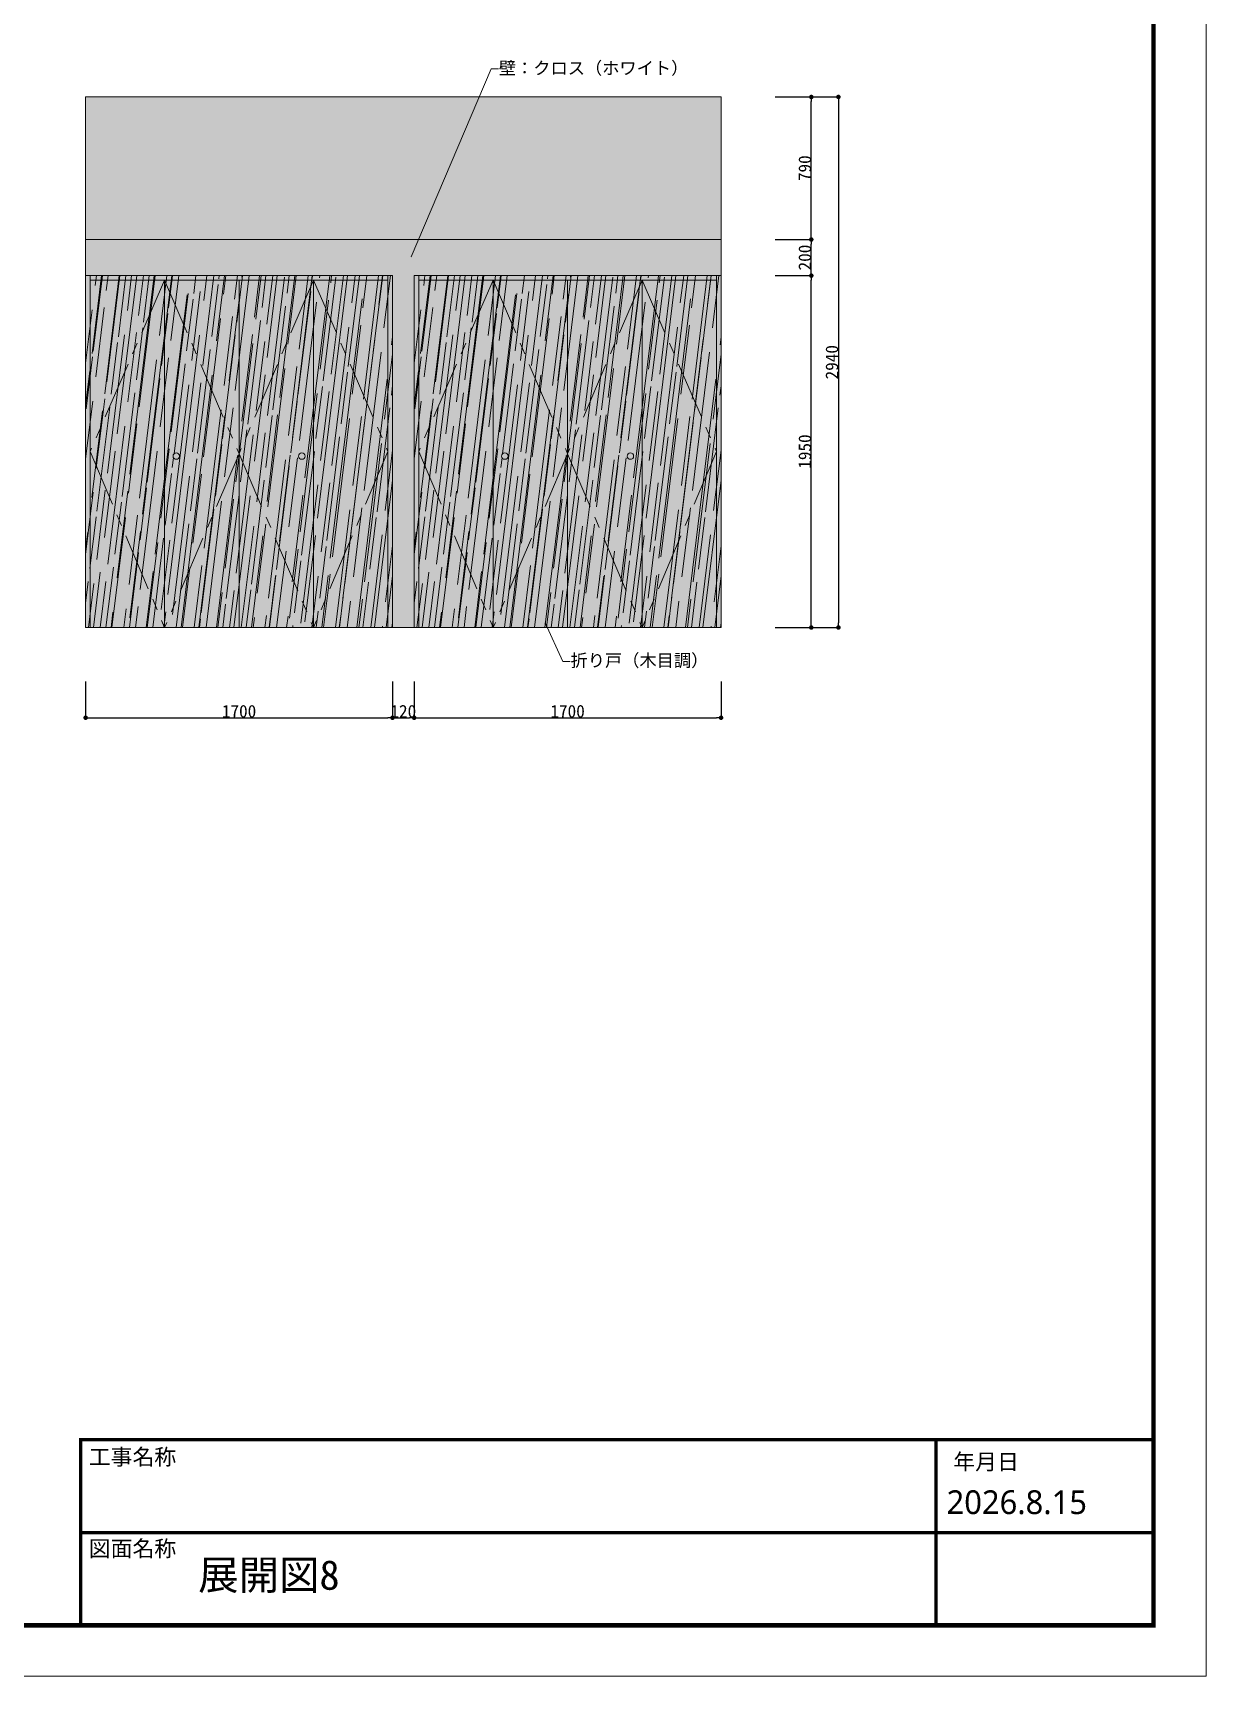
# Model space of a CAD drawing. Header units: millimetres. Extents: x 0 to 21037, y -32678 to 14850.
# Drawn here: x 14501 to 21000, y -32678 to -23572 of the extents above; entities that cross this region are included whole.
import ezdxf
from ezdxf import colors
from ezdxf.entities.mleader import LeaderData, LeaderLine
from ezdxf.math import Vec2, Vec3

# ---------------------------------------------------------------- set-up
doc = ezdxf.new("R2010")
doc.units = ezdxf.units.MM
doc.linetypes.add('CENTER', pattern=[50.8, 31.75, -6.35, 6.35, -6.35])
doc.layers.get('0').update_dxf_attribs({"lineweight": 0})
for name, color, linetype, lineweight in [('002寸法', 7, 'Continuous', 0), ('01用紙枠', 7, 'Continuous', 5), ('展開', 7, 'Continuous', 9), ('展開建具用', 250, 'Continuous', 9)]:
    doc.layers.add(name, color=color, linetype=linetype, lineweight=lineweight)
doc.layers.add('文字', color=7, linetype='Continuous')
doc.styles.get("Standard").update_dxf_attribs({"font": 'MS Mincho.ttf'})
doc.styles.add('メイリオ', font='')
doc.styles.add('小岩', font='MS Mincho.ttf', dxfattribs={"height": 150})
doc.styles.get('メイリオ').set_extended_font_data('Meiryo')
doc.dimstyles.new('寸法', dxfattribs={"dimtxt": 70, "dimasz": 25, "dimexe": 1.5, "dimexo": 200, "dimtad": 1, "dimdec": 0, "dimtxsty": 'Standard', "dimblk": 'DOT', "dimcen": 2.5, "dimadec": 0, "dimazin": 0, "dimtfac": 1, "dimtdec": 0, "dimtmove": 0, "dimatfit": 3, "dimfxl": 200, "dimfxlon": 1, "dimarcsym": 0})

# ---------------------------------------------------------------- blocks, each defined once
blk = doc.blocks.new('_Dot')
at = {"color": 0, "linetype": 'ByBlock', "lineweight": -2}
blk.add_line((-0.5, 0), (-1, 0), dxfattribs=at)
at = {"color": 0, "linetype": 'ByBlock', "const_width": 0.5}
blk.add_lwpolyline([(-0.25, 0, 1), (0.25, 0, 1)], format="xyb", close=True, dxfattribs=at)
blk = doc.blocks.new('*D74')
at = {"layer": '002寸法', "color": 0, "lineweight": -2, "ltscale": 10, "transparency": 16777216}
for p, q in [((14792.9, -27167.2), (14792.9, -27368.7)), ((16492.9, -27167.2), (16492.9, -27368.7)), ((14817.9, -27367.2), (16467.9, -27367.2))]:
    blk.add_line(p, q, dxfattribs=at)
at = {"layer": 'Defpoints', "color": 0, "ltscale": 10, "transparency": 16777216}
for p in [(14792.9, -26867.2), (16492.9, -26867.2), (16492.9, -27367.2)]:
    blk.add_point(p, dxfattribs=at)
at = {"layer": '002寸法', "color": 0, "lineweight": -2, "ltscale": 10, "transparency": 16777216, "xscale": 25, "yscale": 25, "zscale": 25, "rotation": 180}
blk.add_blockref('_Dot', (14792.9, -27367.2), dxfattribs=at)
at = {"layer": '002寸法', "color": 0, "lineweight": -2, "ltscale": 10, "transparency": 16777216, "xscale": 25, "yscale": 25, "zscale": 25}
blk.add_blockref('_Dot', (16492.9, -27367.2), dxfattribs=at)
at = {"layer": '002寸法', "color": 0, "ltscale": 10, "transparency": 16777216, "insert": (15642.9, -27331.6), "char_height": 70, "attachment_point": 5}
blk.add_mtext('1700', dxfattribs=at)
blk = doc.blocks.new('*D75')
at = {"layer": '002寸法', "color": 0, "lineweight": -2, "ltscale": 10, "transparency": 16777216}
for p, q in [((16492.9, -27167.2), (16492.9, -27368.7)), ((16612.9, -27167.2), (16612.9, -27368.7)), ((16517.9, -27367.2), (16587.9, -27367.2))]:
    blk.add_line(p, q, dxfattribs=at)
at = {"layer": 'Defpoints', "color": 0, "ltscale": 10, "transparency": 16777216}
for p in [(16492.9, -26867.2), (16612.9, -26867.2), (16612.9, -27367.2)]:
    blk.add_point(p, dxfattribs=at)
at = {"layer": '002寸法', "color": 0, "lineweight": -2, "ltscale": 10, "transparency": 16777216, "xscale": 25, "yscale": 25, "zscale": 25, "rotation": 180}
blk.add_blockref('_Dot', (16492.9, -27367.2), dxfattribs=at)
at = {"layer": '002寸法', "color": 0, "lineweight": -2, "ltscale": 10, "transparency": 16777216, "xscale": 25, "yscale": 25, "zscale": 25}
blk.add_blockref('_Dot', (16612.9, -27367.2), dxfattribs=at)
at = {"layer": '002寸法', "color": 0, "ltscale": 10, "transparency": 16777216, "insert": (16552.9, -27331.6), "char_height": 70, "attachment_point": 5}
blk.add_mtext('120', dxfattribs=at)
blk = doc.blocks.new('*D76')
at = {"layer": '002寸法', "color": 0, "lineweight": -2, "ltscale": 10, "transparency": 16777216}
for p, q in [((16612.9, -27167.2), (16612.9, -27368.7)), ((18312.9, -27167.2), (18312.9, -27368.7)), ((16637.9, -27367.2), (18287.9, -27367.2))]:
    blk.add_line(p, q, dxfattribs=at)
at = {"layer": 'Defpoints', "color": 0, "ltscale": 10, "transparency": 16777216}
for p in [(16612.9, -26867.2), (18312.9, -26867.2), (18312.9, -27367.2)]:
    blk.add_point(p, dxfattribs=at)
at = {"layer": '002寸法', "color": 0, "lineweight": -2, "ltscale": 10, "transparency": 16777216, "xscale": 25, "yscale": 25, "zscale": 25, "rotation": 180}
blk.add_blockref('_Dot', (16612.9, -27367.2), dxfattribs=at)
at = {"layer": '002寸法', "color": 0, "lineweight": -2, "ltscale": 10, "transparency": 16777216, "xscale": 25, "yscale": 25, "zscale": 25}
blk.add_blockref('_Dot', (18312.9, -27367.2), dxfattribs=at)
at = {"layer": '002寸法', "color": 0, "ltscale": 10, "transparency": 16777216, "insert": (17462.9, -27331.6), "char_height": 70, "attachment_point": 5}
blk.add_mtext('1700', dxfattribs=at)
blk = doc.blocks.new('*D77')
at = {"layer": '002寸法', "color": 0, "lineweight": -2, "ltscale": 10, "transparency": 16777216}
for p, q in [((18612.9, -24917.2), (18814.4, -24917.2)), ((18812.9, -26842.2), (18812.9, -24942.2)), ((18612.9, -26867.2), (18814.4, -26867.2))]:
    blk.add_line(p, q, dxfattribs=at)
at = {"layer": 'Defpoints', "color": 0, "ltscale": 10, "transparency": 16777216}
for p in [(18312.9, -24917.2), (18812.9, -24917.2), (18312.9, -26867.2)]:
    blk.add_point(p, dxfattribs=at)
at = {"layer": '002寸法', "color": 0, "lineweight": -2, "ltscale": 10, "transparency": 16777216, "xscale": 25, "yscale": 25, "zscale": 25}
for p, rotation in [((18812.9, -24917.2), 90), ((18812.9, -26867.2), 270)]:
    blk.add_blockref('_Dot', p, dxfattribs=dict(at, rotation=rotation))
at = {"layer": '002寸法', "color": 0, "ltscale": 10, "transparency": 16777216, "insert": (18777.3, -25892.2), "char_height": 70, "attachment_point": 5, "rotation": 90}
blk.add_mtext('1950', dxfattribs=at)
blk = doc.blocks.new('*D78')
at = {"layer": '002寸法', "color": 0, "lineweight": -2, "ltscale": 10, "transparency": 16777216}
for p, q in [((18612.9, -24717.2), (18814.4, -24717.2)), ((18812.9, -24892.2), (18812.9, -24742.2)), ((18612.9, -24917.2), (18814.4, -24917.2))]:
    blk.add_line(p, q, dxfattribs=at)
at = {"layer": 'Defpoints', "color": 0, "ltscale": 10, "transparency": 16777216}
for p in [(18312.9, -24717.2), (18812.9, -24717.2), (18312.9, -24917.2)]:
    blk.add_point(p, dxfattribs=at)
at = {"layer": '002寸法', "color": 0, "lineweight": -2, "ltscale": 10, "transparency": 16777216, "xscale": 25, "yscale": 25, "zscale": 25}
for p, rotation in [((18812.9, -24717.2), 90), ((18812.9, -24917.2), 270)]:
    blk.add_blockref('_Dot', p, dxfattribs=dict(at, rotation=rotation))
at = {"layer": '002寸法', "color": 0, "ltscale": 10, "transparency": 16777216, "insert": (18777.3, -24817.2), "char_height": 70, "attachment_point": 5, "rotation": 90}
blk.add_mtext('200', dxfattribs=at)
blk = doc.blocks.new('*D79')
at = {"layer": '002寸法', "color": 0, "lineweight": -2, "ltscale": 10, "transparency": 16777216}
for p, q in [((18612.9, -23927.2), (18814.4, -23927.2)), ((18812.9, -24692.2), (18812.9, -23952.2)), ((18612.9, -24717.2), (18814.4, -24717.2))]:
    blk.add_line(p, q, dxfattribs=at)
at = {"layer": 'Defpoints', "color": 0, "ltscale": 10, "transparency": 16777216}
for p in [(18312.9, -23927.2), (18812.9, -23927.2), (18312.9, -24717.2)]:
    blk.add_point(p, dxfattribs=at)
at = {"layer": '002寸法', "color": 0, "lineweight": -2, "ltscale": 10, "transparency": 16777216, "xscale": 25, "yscale": 25, "zscale": 25}
for p, rotation in [((18812.9, -23927.2), 90), ((18812.9, -24717.2), 270)]:
    blk.add_blockref('_Dot', p, dxfattribs=dict(at, rotation=rotation))
at = {"layer": '002寸法', "color": 0, "ltscale": 10, "transparency": 16777216, "insert": (18777.3, -24322.2), "char_height": 70, "attachment_point": 5, "rotation": 90}
blk.add_mtext('790', dxfattribs=at)
blk = doc.blocks.new('*D80')
at = {"layer": '002寸法', "color": 0, "lineweight": -2, "ltscale": 10, "transparency": 16777216}
for p, q in [((18762.9, -23927.2), (18964.4, -23927.2)), ((18962.9, -23952.2), (18962.9, -26842.2)), ((18762.9, -26867.2), (18964.4, -26867.2))]:
    blk.add_line(p, q, dxfattribs=at)
at = {"layer": 'Defpoints', "color": 0, "ltscale": 10, "transparency": 16777216}
for p in [(18312.9, -23927.2), (18312.9, -26867.2), (18962.9, -26867.2)]:
    blk.add_point(p, dxfattribs=at)
at = {"layer": '002寸法', "color": 0, "lineweight": -2, "ltscale": 10, "transparency": 16777216, "xscale": 25, "yscale": 25, "zscale": 25}
for p, rotation in [((18962.9, -23927.2), 90), ((18962.9, -26867.2), 270)]:
    blk.add_blockref('_Dot', p, dxfattribs=dict(at, rotation=rotation))
at = {"layer": '002寸法', "color": 0, "ltscale": 10, "transparency": 16777216, "insert": (18927.3, -25397.2), "char_height": 70, "attachment_point": 5, "rotation": 90}
blk.add_mtext('2940', dxfattribs=at)

msp = doc.modelspace()

# ---------------------------------------------------------------- hatches: boundary and pattern name
at = {"layer": '展開', "ltscale": 10, "true_color": 0xfffefa}
h = msp.add_hatch(color=7, dxfattribs=at)
h.dxf.hatch_style = 1
h.paths.add_polyline_path([(18312.9, -24717.2), (18312.9, -23927.2), (14792.9, -23927.2), (14792.9, -24717.2)])
h.paths.add_polyline_path([(14792.9, -24717.2), (14792.9, -24917.2), (14817.9, -24917.2), (16467.9, -24917.2), (16492.9, -24917.2), (16492.9, -26867.2), (16612.9, -26867.2), (16612.9, -24917.2), (16637.9, -24917.2), (18287.9, -24917.2), (18312.9, -24917.2), (18312.9, -24717.2)])
at = {"layer": '展開', "ltscale": 10, "true_color": 0xf0c089, "transparency": 33554607}
h = msp.add_hatch(color=31, dxfattribs=at)
h.dxf.hatch_style = 1
h.paths.add_polyline_path([(14817.9, -24917.2), (14792.9, -24917.2), (14792.9, -26867.2), (14817.9, -26867.2)])
h.paths.add_polyline_path([(16467.9, -24917.2), (14817.9, -24917.2), (14817.9, -24942.2), (16467.9, -24942.2)])
h.paths.add_polyline_path([(16492.9, -24917.2), (16467.9, -24917.2), (16467.9, -26867.2), (16492.9, -26867.2)])
h.paths.add_polyline_path([(15230.4, -24942.2), (14817.9, -24942.2), (14817.9, -26867.2), (15230.4, -26867.2)])
h.paths.add_polyline_path([(15642.9, -24942.2), (15230.4, -24942.2), (15230.4, -26867.2), (15642.9, -26867.2)])
h.paths.add_polyline_path([(15313.4, -25917.2, -1), (15277.1, -25917.2, -1)], flags=16)
h.paths.add_polyline_path([(16055.4, -24942.2), (15642.9, -24942.2), (15642.9, -26867.2), (16055.4, -26867.2)])
h.paths.add_polyline_path([(16008.7, -25917.2, -1), (15972.4, -25917.2, -1)], flags=16)
h.paths.add_polyline_path([(16467.9, -24942.2), (16055.4, -24942.2), (16055.4, -26867.2), (16467.9, -26867.2)])
at = {"layer": '展開', "ltscale": 10, "true_color": 0x9c5e31, "transparency": 33554541}
h = msp.add_hatch(dxfattribs=at)
h.set_pattern_fill('AR-RROOF', color=25, scale=3.8, angle=83)
h.set_pattern_definition([(83, (-29543.79, -34293.31), (-69.92233, 222.52405), [1447.8, -193.04, 482.6, -96.52]), (83, (-29576.05, -34160.01), (-139.17757, -80.156), [289.56, -31.8516, 579.12, -72.39]), (83, (-29619.34, -34235.407), (-3.01966, 506.04398), [772.16, -135.128, 386.08, -96.52])])
h.paths.add_polyline_path([(14817.9, -24917.2), (14792.9, -24917.2), (14792.9, -26867.2), (14817.9, -26867.2)])
h.paths.add_polyline_path([(16467.9, -24917.2), (14817.9, -24917.2), (14817.9, -24942.2), (16467.9, -24942.2)])
h.paths.add_polyline_path([(16492.9, -24917.2), (16467.9, -24917.2), (16467.9, -24942.2), (16467.9, -26867.2), (16492.9, -26867.2)])
h.paths.add_polyline_path([(15230.4, -24942.2), (14817.9, -24942.2), (14817.9, -26867.2), (15230.4, -26867.2)])
h.paths.add_polyline_path([(15642.9, -24942.2), (15230.4, -24942.2), (15230.4, -26867.2), (15642.9, -26867.2)])
h.paths.add_polyline_path([(15277.1, -25917.2, -1), (15313.4, -25917.2, -1)], flags=16)
h.paths.add_polyline_path([(16055.4, -24942.2), (15642.9, -24942.2), (15642.9, -26867.2), (16055.4, -26867.2)])
h.paths.add_polyline_path([(15972.4, -25917.2, -1), (16008.7, -25917.2, -1)], flags=16)
h.paths.add_polyline_path([(16467.9, -24942.2), (16055.4, -24942.2), (16055.4, -26867.2), (16467.9, -26867.2)])
at = {"layer": '展開', "ltscale": 10, "true_color": 0xf0c089, "transparency": 33554607}
h = msp.add_hatch(color=31, dxfattribs=at)
h.dxf.hatch_style = 1
h.paths.add_polyline_path([(16637.9, -24917.2), (16612.9, -24917.2), (16612.9, -26867.2), (16637.9, -26867.2)])
h.paths.add_polyline_path([(18287.9, -24917.2), (16637.9, -24917.2), (16637.9, -24942.2), (18287.9, -24942.2)])
h.paths.add_polyline_path([(18312.9, -24917.2), (18287.9, -24917.2), (18287.9, -26867.2), (18312.9, -26867.2)])
h.paths.add_polyline_path([(17050.4, -24942.2), (16637.9, -24942.2), (16637.9, -26867.2), (17050.4, -26867.2)])
h.paths.add_polyline_path([(17462.9, -24942.2), (17050.4, -24942.2), (17050.4, -26867.2), (17462.9, -26867.2)])
h.paths.add_polyline_path([(17133.4, -25917.2, -1), (17097.1, -25917.2, -1)], flags=16)
h.paths.add_polyline_path([(17875.4, -24942.2), (17462.9, -24942.2), (17462.9, -26867.2), (17875.4, -26867.2)])
h.paths.add_polyline_path([(17828.7, -25917.2, -1), (17792.4, -25917.2, -1)], flags=16)
h.paths.add_polyline_path([(18287.9, -24942.2), (17875.4, -24942.2), (17875.4, -26867.2), (18287.9, -26867.2)])
at = {"layer": '展開', "ltscale": 10, "true_color": 0x9c5e31, "transparency": 33554541}
h = msp.add_hatch(dxfattribs=at)
h.set_pattern_fill('AR-RROOF', color=25, scale=3.8, angle=83)
h.set_pattern_definition([(83, (-27723.79, -34293.31), (-69.92233, 222.52405), [1447.8, -193.04, 482.6, -96.52]), (83, (-27756.05, -34160.01), (-139.17757, -80.156), [289.56, -31.8516, 579.12, -72.39]), (83, (-27799.34, -34235.407), (-3.01966, 506.04398), [772.16, -135.128, 386.08, -96.52])])
h.paths.add_polyline_path([(16637.9, -24917.2), (16612.9, -24917.2), (16612.9, -26867.2), (16637.9, -26867.2)])
h.paths.add_polyline_path([(18287.9, -24917.2), (16637.9, -24917.2), (16637.9, -24942.2), (18287.9, -24942.2)])
h.paths.add_polyline_path([(18312.9, -24917.2), (18287.9, -24917.2), (18287.9, -24942.2), (18287.9, -26867.2), (18312.9, -26867.2)])
h.paths.add_polyline_path([(17050.4, -24942.2), (16637.9, -24942.2), (16637.9, -26867.2), (17050.4, -26867.2)])
h.paths.add_polyline_path([(17462.9, -24942.2), (17050.4, -24942.2), (17050.4, -26867.2), (17462.9, -26867.2)])
h.paths.add_polyline_path([(17097.1, -25917.2, -1), (17133.4, -25917.2, -1)], flags=16)
h.paths.add_polyline_path([(17875.4, -24942.2), (17462.9, -24942.2), (17462.9, -26867.2), (17875.4, -26867.2)])
h.paths.add_polyline_path([(17792.4, -25917.2, -1), (17828.7, -25917.2, -1)], flags=16)
h.paths.add_polyline_path([(18287.9, -24942.2), (17875.4, -24942.2), (17875.4, -26867.2), (18287.9, -26867.2)])
at = {"layer": '展開', "ltscale": 10, "true_color": 0xcb791a, "transparency": 33554607}
h = msp.add_hatch(color=32, dxfattribs=at)
h.dxf.hatch_style = 1
h.paths.add_polyline_path([(15313.4, -25917.2, 1), (15277.1, -25917.2, 1)])
h.paths.add_polyline_path([(16008.7, -25917.2, 1), (15972.4, -25917.2, 1)])
h = msp.add_hatch(color=32, dxfattribs=at)
h.dxf.hatch_style = 1
h.paths.add_polyline_path([(17133.4, -25917.2, 1), (17097.1, -25917.2, 1)])
h.paths.add_polyline_path([(17828.7, -25917.2, 1), (17792.4, -25917.2, 1)])

# ---------------------------------------------------------------- linework, layer by layer
at = {"layer": '01用紙枠'}
msp.add_lwpolyline([(0, -17827.8), (0, -32677.8), (21000, -32677.8), (21000, -17827.8)], close=True, dxfattribs=at)
msp.add_lwpolyline([(0, -17827.8), (0, -32677.8), (21000, -32677.8), (21000, -17827.8)], close=True, dxfattribs=at)
for points, const_width in [([(291.8, -32396.5), (20708.2, -32396.5), (20708.2, -18109.1), (291.8, -18109.1)], 25), ([(291.8, -32396.5), (20708.2, -32396.5), (20708.2, -18109.1), (291.8, -18109.1)], 25), ([(291.8, -32396.5), (20708.2, -32396.5), (20708.2, -18109.1), (291.8, -18109.1)], 25), ([(19504.3, -31367.7), (14766.1, -31367.7), (14766.1, -31882.1), (19504.3, -31882.1)], 18.3), ([(19504.3, -31367.7), (20708.2, -31367.7), (20708.2, -31882.1), (19504.3, -31882.1)], 18.3), ([(19504.3, -31882.1), (14766.1, -31882.1), (14766.1, -32396.5), (19504.3, -32396.5)], 18.3), ([(19504.3, -31882.1), (20708.2, -31882.1), (20708.2, -32396.5), (19504.3, -32396.5)], 18.3)]:
    msp.add_lwpolyline(points, close=True, dxfattribs=dict(at, const_width=const_width))
at = {"layer": '01用紙枠', "lineweight": 5, "const_width": 25}
msp.add_lwpolyline([(291.8, -32396.5), (20708.2, -32396.5), (20708.2, -18109.1), (291.8, -18109.1)], close=True, dxfattribs=at)
msp.add_lwpolyline([(291.8, -32396.5), (20708.2, -32396.5), (20708.2, -18109.1), (291.8, -18109.1)], close=True, dxfattribs=at)
at = {"layer": '展開建具用', "ltscale": 10}
for p, q in [((14792.9, -23927.2), (14792.9, -26867.2)), ((14792.9, -23927.2), (18312.9, -23927.2)), ((18312.9, -23927.2), (18312.9, -26867.2)), ((18312.9, -24717.2), (14792.9, -24717.2)), ((15230.4, -24942.2), (15230.4, -26867.2)), ((15642.9, -24942.2), (15642.9, -26867.2)), ((16055.4, -24942.2), (16055.4, -26867.2)), ((17050.4, -24942.2), (17050.4, -26867.2)), ((17462.9, -24942.2), (17462.9, -26867.2)), ((17875.4, -24942.2), (17875.4, -26867.2)), ((18312.9, -26867.2), (14792.9, -26867.2))]:
    msp.add_line(p, q, dxfattribs=at)
at = {"layer": '展開建具用', "linetype": 'CENTER', "ltscale": 10}
for p, q in [((15230.4, -24942.2), (14817.9, -25892.2)), ((15230.4, -24942.2), (15642.9, -25904.7)), ((16055.4, -24942.2), (15642.9, -25904.7)), ((16055.4, -24942.2), (16467.9, -25892.2)), ((17050.4, -24942.2), (16637.9, -25892.2)), ((17050.4, -24942.2), (17462.9, -25904.7)), ((17875.4, -24942.2), (17462.9, -25904.7)), ((17875.4, -24942.2), (18287.9, -25892.2)), ((14817.9, -25892.2), (15230.4, -26867.2)), ((15642.9, -25904.7), (15230.4, -26867.2)), ((15642.9, -25904.7), (16055.4, -26867.2)), ((16467.9, -25892.2), (16055.4, -26867.2)), ((16637.9, -25892.2), (17050.4, -26867.2)), ((17462.9, -25904.7), (17050.4, -26867.2)), ((17462.9, -25904.7), (17875.4, -26867.2)), ((18287.9, -25892.2), (17875.4, -26867.2))]:
    msp.add_line(p, q, dxfattribs=at)
at = {"layer": '展開建具用', "ltscale": 10}
for points in [[(14792.9, -24917.2), (14817.9, -24917.2), (14817.9, -26867.2), (14792.9, -26867.2)], [(14817.9, -24917.2), (16467.9, -24917.2), (16467.9, -24942.2), (14817.9, -24942.2)], [(16467.9, -24917.2), (16492.9, -24917.2), (16492.9, -26867.2), (16467.9, -26867.2)], [(16612.9, -24917.2), (16637.9, -24917.2), (16637.9, -26867.2), (16612.9, -26867.2)], [(16637.9, -24917.2), (18287.9, -24917.2), (18287.9, -24942.2), (16637.9, -24942.2)], [(18287.9, -24917.2), (18312.9, -24917.2), (18312.9, -26867.2), (18287.9, -26867.2)]]:
    msp.add_lwpolyline(points, close=True, dxfattribs=at)
for centre in [(15295.3, -25917.2), (15990.5, -25917.2), (17115.3, -25917.2), (17810.5, -25917.2)]:
    msp.add_circle(centre, 18.1, dxfattribs=at)

# ---------------------------------------------------------------- texts
at = {"layer": '01用紙枠', "style": 'メイリオ'}
for s, height, p in [('工事名称', 88.69, (14810.5, -31507.4)), ('年月日', 88.69, (19599.6, -31534.2)), ('2026.8.15', 131.53, (19562.1, -31779.7)), ('図面名称', 88.69, (14810.5, -32015.1))]:
    msp.add_text(s, height=height, dxfattribs=at).set_placement(p)
at = {"layer": '文字', "ltscale": 10, "insert": (15416.3, -32034.9), "char_height": 164.17, "attachment_point": 1, "style": '小岩'}
msp.add_mtext_dynamic_manual_height_columns('展開図8', width=2016.698, gutter_width=820.9, heights=[0], dxfattribs=at)

# ---------------------------------------------------------------- dimensions: what is measured, and where the dimension line sits
at = {"layer": '002寸法', "ltscale": 10}
for base, p1, p2, picture, middle in [((18812.9, -23927.2), (18312.9, -24717.2), (18312.9, -23927.2), '*D79', (18777.3, -24322.2)), ((18962.9, -26867.2), (18312.9, -23927.2), (18312.9, -26867.2), '*D80', (18927.3, -25397.2)), ((18812.9, -24917.2), (18312.9, -26867.2), (18312.9, -24917.2), '*D77', (18777.3, -25892.2))]:
    dim = msp.add_linear_dim(base=base, p1=p1, p2=p2, angle=90, dimstyle='寸法', dxfattribs=at)
    dim.commit()
    dim.dimension.update_dxf_attribs({"geometry": picture, "text_midpoint": middle})
dim = msp.add_linear_dim(base=(18812.9, -24717.2), p1=(18312.9, -24917.2), p2=(18312.9, -24717.2), angle=90, dimstyle='寸法', dxfattribs=at)
dim.commit()
dim.dimension.update_dxf_attribs({"geometry": '*D78', "text_midpoint": (18812.9, -24817.2), "dimtype": 160})
for base, p1, p2, picture, middle in [((16492.9, -27367.2), (14792.9, -26867.2), (16492.9, -26867.2), '*D74', (15642.9, -27331.6)), ((18312.9, -27367.2), (16612.9, -26867.2), (18312.9, -26867.2), '*D76', (17462.9, -27331.6))]:
    dim = msp.add_linear_dim(base=base, p1=p1, p2=p2, dimstyle='寸法', dxfattribs=at)
    dim.commit()
    dim.dimension.update_dxf_attribs({"geometry": picture, "text_midpoint": middle})
dim = msp.add_linear_dim(base=(16612.9, -27367.2), p1=(16492.9, -26867.2), p2=(16612.9, -26867.2), dimstyle='寸法', dxfattribs=at)
dim.commit()
dim.dimension.update_dxf_attribs({"geometry": '*D75', "text_midpoint": (16552.9, -27367.2), "dimtype": 160})

# ---------------------------------------------------------------- leaders
at = {"layer": '文字', "ltscale": 10}
ml = msp.add_multileader_mtext('Standard', dxfattribs=at)
ml.set_content('壁：クロス（ホワイト）', color=256)
ml.set_leader_properties(lineweight=0)
ml.build(insert=Vec2(0, 0))
ctx = ml.context
ctx.base_point, ctx.char_height, ctx.plane_origin = Vec3(17079.6, -23772.2), 70, Vec3(18336, -24424.2)
notes = []
notes.append((ctx, [(1, (1, 1, 0), (17039.8, -23772.2), (1, 0), 39.8, [(0, [(16595.5, -24816.8)], 0, [])])]))
ctx.mtext.insert, ctx.mtext.width, ctx.mtext.flow_direction = Vec3(17081.6, -23732.4), 1062.165, 5
ml = msp.add_multileader_mtext('Standard', dxfattribs=at)
ml.set_content('折り戸（木目調）', color=256)
ml.set_leader_properties(lineweight=0)
ml.build(insert=Vec2(0, 0))
ctx = ml.context
ctx.base_point, ctx.char_height, ctx.plane_origin = Vec3(17476.9, -27055), 70, Vec3(18733.3, -26403)
notes.append((ctx, [(1, (1, 1, 0), (17437.1, -27055), (1, 0), 39.8, [(0, [(17336.1, -26836.8)], 0, [])])]))
ctx.mtext.insert, ctx.mtext.width, ctx.mtext.flow_direction = Vec3(17478.9, -27014.4), 791.996, 5
for ctx, leaders in notes:
    for number, flags, end, landing, length, lines in leaders:
        leader = LeaderData()
        leader.index, (leader.has_last_leader_line, leader.has_dogleg_vector, leader.attachment_direction) = number, flags
        leader.last_leader_point, leader.dogleg_vector, leader.dogleg_length = Vec3(end), Vec3(landing), length
        for number, points, colour, breaks in lines:
            line = LeaderLine()
            line.index, line.vertices, line.color, line.breaks = number, Vec3.list(points), colors.encode_raw_color(colour), breaks
            leader.lines.append(line)
        ctx.leaders.append(leader)

doc.saveas('drawing.dxf')
